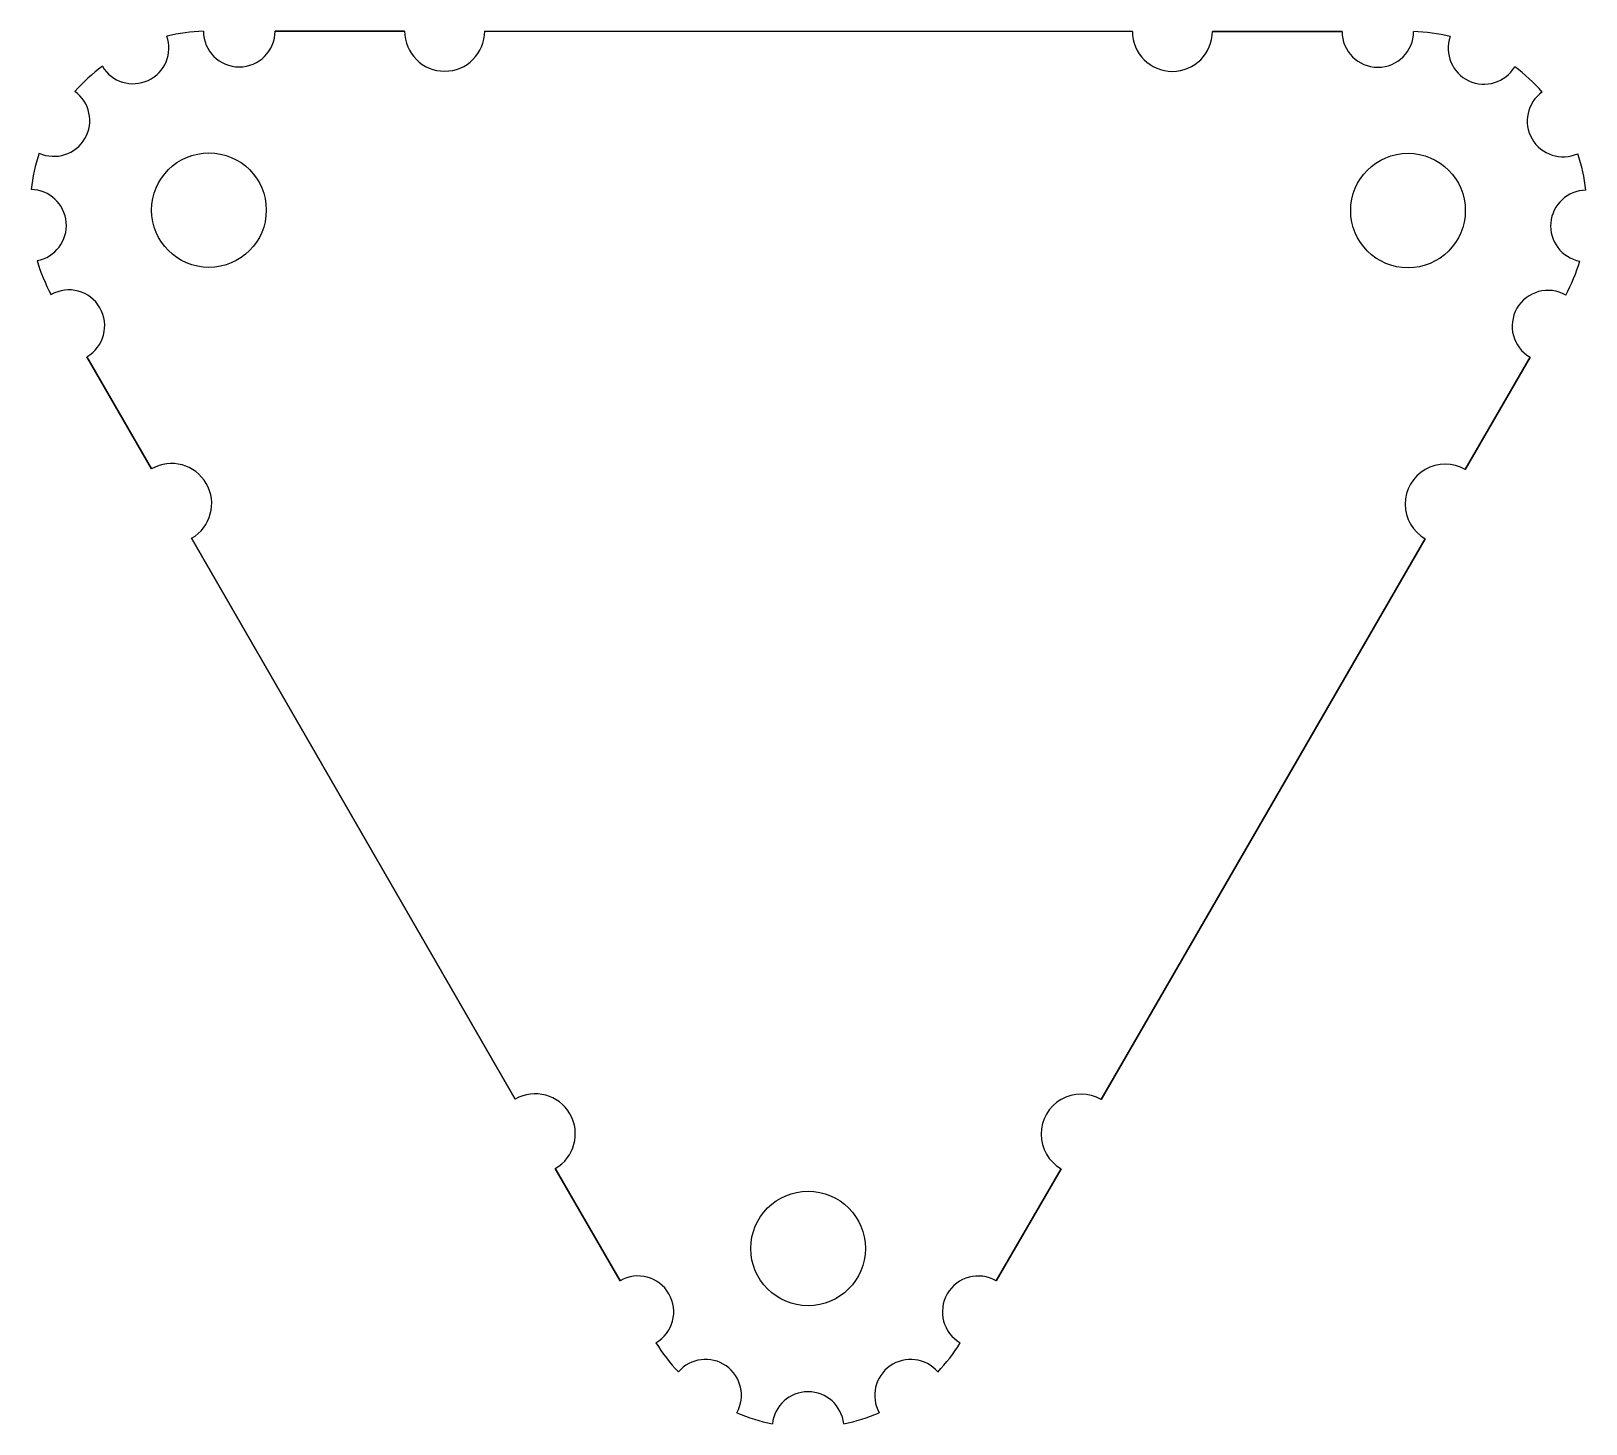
# Model space of a CAD drawing. Header units: millimetres. Extents: x 1.8 to 23.6, y -19.5 to 0.
import ezdxf

# ---------------------------------------------------------------- set-up
doc = ezdxf.new("R2010")
doc.units = ezdxf.units.MM
doc.layers.get('0').update_dxf_attribs({"linetype": 'CONTINUOUS'})

msp = doc.modelspace()

# ---------------------------------------------------------------- linework, layer by layer
for p, q in [((7.061, -0.003), (5.252, -0.002)), ((5.252, -0.002), (7.061, -0.003)), ((17.221, -0.006), (8.179, -0.003)), ((8.179, -0.003), (17.221, -0.006)), ((20.148, -0.007), (18.339, -0.007)), ((18.339, -0.007), (20.148, -0.007)), ((2.624, -4.549), (3.528, -6.116)), ((3.528, -6.116), (2.624, -4.549)), ((21.867, -6.123), (22.773, -4.556)), ((22.773, -4.556), (21.867, -6.123)), ((4.087, -7.085), (8.605, -14.917)), ((8.605, -14.917), (4.087, -7.085)), ((16.784, -14.92), (21.308, -7.091)), ((21.308, -7.091), (16.784, -14.92)), ((9.164, -15.885), (10.068, -17.453)), ((10.068, -17.453), (9.164, -15.885)), ((15.32, -17.455), (16.225, -15.888)), ((16.225, -15.888), (15.32, -17.455))]:
    msp.add_line(p, q)
for centre in [(4.329, -2.502), (4.329, -2.502), (21.069, -2.508), (21.069, -2.508), (12.694, -17.002), (12.694, -17.002)]:
    msp.add_circle(centre, 0.8)
for centre, radius, start, end in [((3.27, -0.237), 0.5, -149.1964, 19.3253), ((3.27, -0.237), 0.5, -149.1964, 19.3253), ((4.329, -2.502), 2.5, 91.7801, 103.5861), ((4.329, -2.502), 2.5, 91.7801, 103.5861), ((4.752, -0.002), 0.5, 180.121, 359.9796), ((4.752, -0.002), 0.5, 180.121, 359.9796), ((7.62, -0.003), 0.559, 179.9796, 359.9796), ((7.62, -0.003), 0.559, 179.9796, 359.9796), ((17.78, -0.006), 0.559, 179.9796, 359.9796), ((17.78, -0.006), 0.559, 179.9796, 359.9796), ((20.648, -0.007), 0.5, 179.9796, 359.8381), ((20.648, -0.007), 0.5, 179.9796, 359.8381), ((21.069, -2.508), 2.5, 76.3731, 88.1791), ((21.069, -2.508), 2.5, 76.3731, 88.1791), ((22.13, -0.244), 0.5, 160.6339, 329.1556), ((22.13, -0.244), 0.5, 160.6339, 329.1556), ((4.329, -2.502), 2.5, 126.5427, 138.5012), ((4.329, -2.502), 2.5, 126.5427, 138.5012), ((21.069, -2.508), 2.5, 41.4579, 53.4164), ((21.069, -2.508), 2.5, 41.4579, 53.4164), ((2.165, -1.251), 0.5, -114.2813, 54.2404), ((2.165, -1.251), 0.5, -114.2813, 54.2404), ((23.234, -1.258), 0.5, 125.7187, 294.2404), ((23.234, -1.258), 0.5, 125.7187, 294.2404), ((4.329, -2.502), 2.5, 161.4579, 173.4164), ((4.329, -2.502), 2.5, 161.4579, 173.4164), ((21.069, -2.508), 2.5, 6.5427, 18.5012), ((21.069, -2.508), 2.5, 6.5427, 18.5012), ((1.838, -2.715), 0.5, -79.3661, 89.1556), ((1.838, -2.715), 0.5, -79.3661, 89.1556), ((23.56, -2.723), 0.5, 90.8036, 259.3253), ((23.56, -2.723), 0.5, 90.8036, 259.3253), ((4.329, -2.502), 2.5, 196.3731, 208.1791), ((4.329, -2.502), 2.5, 196.3731, 208.1791), ((21.069, -2.508), 2.5, 331.7801, 343.5861), ((21.069, -2.508), 2.5, 331.7801, 343.5861), ((2.374, -4.116), 0.5, -60.0204, 119.8381), ((2.374, -4.116), 0.5, -60.0204, 119.8381), ((23.023, -4.123), 0.5, 60.121, 239.9796), ((23.023, -4.123), 0.5, 60.121, 239.9796), ((3.808, -6.6), 0.559, -60.0204, 119.9796), ((3.808, -6.6), 0.559, -60.0204, 119.9796), ((21.588, -6.607), 0.559, 59.9796, 239.9796), ((21.588, -6.607), 0.559, 59.9796, 239.9796), ((8.885, -15.401), 0.559, -60.0204, 119.9796), ((8.885, -15.401), 0.559, -60.0204, 119.9796), ((16.505, -15.404), 0.559, 59.9796, 239.9796), ((16.505, -15.404), 0.559, 59.9796, 239.9796), ((10.318, -17.886), 0.5, -59.879, 119.9796), ((10.318, -17.886), 0.5, -59.879, 119.9796), ((15.069, -17.887), 0.5, 59.9796, 239.8381), ((15.069, -17.887), 0.5, 59.9796, 239.8381), ((12.694, -17.002), 2.5, 211.78, 223.5861), ((12.694, -17.002), 2.5, 211.78, 223.5861), ((12.694, -17.002), 2.5, 316.3731, 328.1791), ((12.694, -17.002), 2.5, 316.3731, 328.1791), ((11.262, -19.051), 0.5, -29.1965, 139.3253), ((11.262, -19.051), 0.5, -29.1965, 139.3253), ((14.124, -19.052), 0.5, 40.6338, 209.1557), ((14.124, -19.052), 0.5, 40.6338, 209.1557), ((12.693, -19.502), 0.5, 5.7186, 174.2405), ((12.693, -19.502), 0.5, 5.7186, 174.2405), ((12.694, -17.002), 2.5, 246.5427, 258.5012), ((12.694, -17.002), 2.5, 246.5427, 258.5012), ((12.694, -17.002), 2.5, 281.4579, 293.4164), ((12.694, -17.002), 2.5, 281.4579, 293.4164)]:
    msp.add_arc(centre, radius, start, end)

doc.saveas('drawing.dxf')
